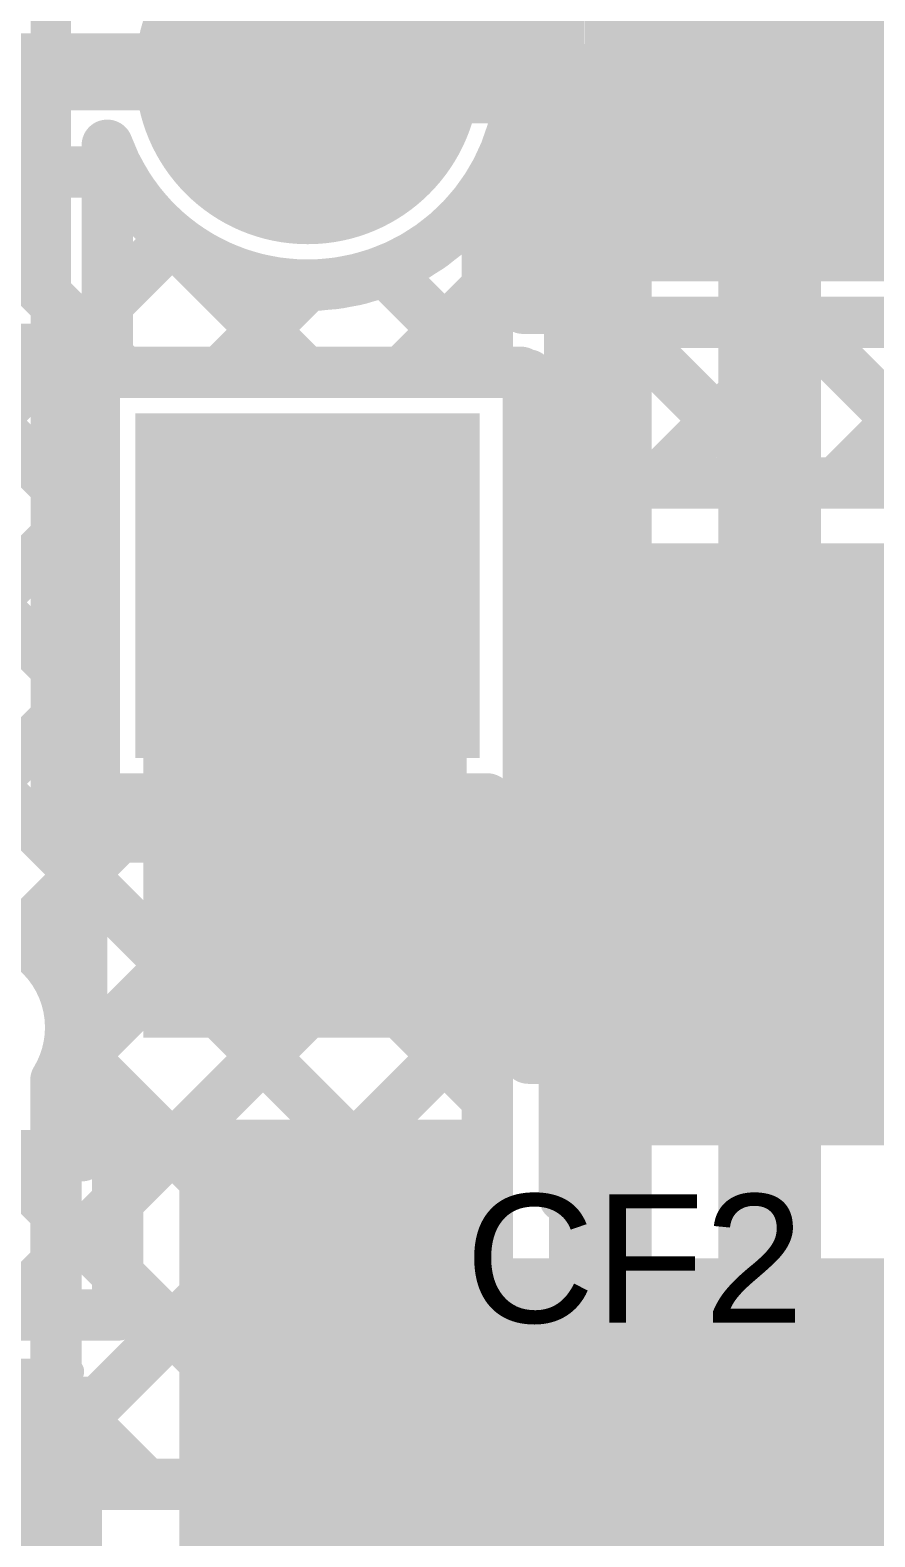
# Model space of a CAD drawing. Header units: millimetres. Extents: x 0.01 to 1.77, y 0.01 to 0.78.
# Drawn here: x 1.229 to 1.3935, y 0.1888 to 0.4821 of the extents above; entities that cross this region are included whole.
import ezdxf

# ---------------------------------------------------------------- set-up
doc = ezdxf.new("R2010")
doc.units = ezdxf.units.MM
doc.header["$MEASUREMENT"] = 0
for name, color, linetype in [('BottomLayer', 5, 'Continuous'), ('BottomOverlay', 54, 'Continuous'), ('BottomSolder', 6, 'Continuous'), ('MultiLayer', 9, 'Continuous'), ('PadHoleLayer', 156, 'Continuous'), ('TopLayer', 1, 'Continuous'), ('TopOverlay', 2, 'Continuous'), ('TopPaste', 8, 'Continuous'), ('TopSolder', 216, 'Continuous'), ('ViaHoleLayer', 16, 'Continuous')]:
    doc.layers.add(name, color=color, linetype=linetype)
doc.styles.add('Arial', font='', dxfattribs={"height": 0.2})
doc.styles.get('Arial').set_extended_font_data('Arial')

# ---------------------------------------------------------------- blocks, each defined once
blk = doc.blocks.new('HDR1X2_B_33')
at = {"layer": 'BottomLayer'}
blk.add_hatch(color=5, dxfattribs=at).paths.add_polyline_path([(-0.02953, 0.02953), (0.02953, 0.02953), (0.02953, -0.02953), (-0.02953, -0.02953)])
h = blk.add_hatch(color=5, dxfattribs=at)
edge = h.paths.add_edge_path()
edge.add_arc((0.1, 0), 0.02953, 0, 360)
at = {"layer": 'BottomSolder'}
blk.add_hatch(color=6, dxfattribs=at).paths.add_polyline_path([(-0.03353, 0.03353), (0.03353, 0.03353), (0.03353, -0.03353), (-0.03353, -0.03353)])
h = blk.add_hatch(color=6, dxfattribs=at)
edge = h.paths.add_edge_path()
edge.add_arc((0.1, 0), 0.03353, 0, 360)
at = {"layer": 'MultiLayer'}
blk.add_hatch(color=9, dxfattribs=at).paths.add_polyline_path([(-0.02953, 0.02953), (0.02953, 0.02953), (0.02953, -0.02953), (-0.02953, -0.02953)])
h = blk.add_hatch(color=9, dxfattribs=at)
edge = h.paths.add_edge_path()
edge.add_arc((0.1, 0), 0.02953, 0, 360)
at = {"layer": 'PadHoleLayer'}
h = blk.add_hatch(color=156, dxfattribs=at)
edge = h.paths.add_edge_path()
edge.add_arc((0, 0), 0.01772, 0, 360)
h = blk.add_hatch(color=156, dxfattribs=at)
edge = h.paths.add_edge_path()
edge.add_arc((0.1, 0), 0.01772, 0, 360)
at = {"layer": 'TopLayer'}
blk.add_hatch(color=1, dxfattribs=at).paths.add_polyline_path([(-0.02953, 0.02953), (0.02953, 0.02953), (0.02953, -0.02953), (-0.02953, -0.02953)])
h = blk.add_hatch(color=1, dxfattribs=at)
edge = h.paths.add_edge_path()
edge.add_arc((0.1, 0), 0.02953, 0, 360)
at = {"layer": 'TopSolder'}
blk.add_hatch(color=216, dxfattribs=at).paths.add_polyline_path([(-0.03353, 0.03353), (0.03353, 0.03353), (0.03353, -0.03353), (-0.03353, -0.03353)])
h = blk.add_hatch(color=216, dxfattribs=at)
edge = h.paths.add_edge_path()
edge.add_arc((0.1, 0), 0.03353, 0, 360)
at = {"layer": 'BottomOverlay', "const_width": 0.00787}
for points in [[(-0.05, 0.05), (0.15, 0.05)], [(-0.05, 0.05), (-0.05, -0.05)], [(0.15, 0.05), (0.15, -0.05)], [(-0.05, -0.05), (0.15, -0.05)]]:
    blk.add_lwpolyline(points, dxfattribs=at)
at = {"layer": 'BottomOverlay', "const_width": 0.00394}
for points in [[(-0.05197, 0.05, 1), (-0.04803, 0.05, 1)], [(-0.05197, 0.05, 1), (-0.04803, 0.05, 1)], [(0.14803, 0.05, 1), (0.15197, 0.05, 1)], [(0.14803, 0.05, 1), (0.15197, 0.05, 1)], [(-0.05197, -0.05, 1), (-0.04803, -0.05, 1)], [(-0.05197, -0.05, 1), (-0.04803, -0.05, 1)], [(0.14803, -0.05, 1), (0.15197, -0.05, 1)], [(0.14803, -0.05, 1), (0.15197, -0.05, 1)]]:
    blk.add_lwpolyline(points, format="xyb", close=True, dxfattribs=at)
blk = doc.blocks.new('SMA_39')
at = {"layer": 'TopLayer'}
for points in [[(-0.12795, 0.03346), (-0.02953, 0.03346), (-0.02953, -0.03346), (-0.12795, -0.03346)], [(0.02953, 0.03346), (0.12795, 0.03346), (0.12795, -0.03346), (0.02953, -0.03346)]]:
    blk.add_hatch(color=1, dxfattribs=at).paths.add_polyline_path(points)
at = {"layer": 'TopPaste'}
for points in [[(-0.12795, 0.03346), (-0.02953, 0.03346), (-0.02953, -0.03346), (-0.12795, -0.03346)], [(0.02953, 0.03346), (0.12795, 0.03346), (0.12795, -0.03346), (0.02953, -0.03346)]]:
    blk.add_hatch(color=8, dxfattribs=at).paths.add_polyline_path(points)
at = {"layer": 'TopSolder'}
for points in [[(-0.13195, 0.03746), (-0.02553, 0.03746), (-0.02553, -0.03746), (-0.13195, -0.03746)], [(0.02553, 0.03746), (0.13195, 0.03746), (0.13195, -0.03746), (0.02553, -0.03746)]]:
    blk.add_hatch(color=216, dxfattribs=at).paths.add_polyline_path(points)
at = {"layer": 'TopOverlay', "const_width": 0.005}
for points in [[(0.08115, -0.05345), (0.08115, -0.03985)], [(0.08115, -0.05345), (-0.10465, -0.05345)]]:
    blk.add_lwpolyline(points, dxfattribs=at)
at = {"layer": 'TopOverlay', "const_width": 0.0025}
for points in [[(0.0799, -0.03985, 1), (0.0824, -0.03985, 1)], [(0.0799, -0.05345, 1), (0.0824, -0.05345, 1)], [(0.0799, -0.05345, 1), (0.0824, -0.05345, 1)]]:
    blk.add_lwpolyline(points, format="xyb", close=True, dxfattribs=at)
blk = doc.blocks.new('C___0603_41')
at = {"layer": 'TopLayer'}
for points in [[(-0.015, 0.0175), (-0.015, -0.0175), (-0.045, -0.0175), (-0.045, 0.0175)], [(0.045, 0.0175), (0.045, -0.0175), (0.015, -0.0175), (0.015, 0.0175)]]:
    blk.add_hatch(color=1, dxfattribs=at).paths.add_polyline_path(points)
at = {"layer": 'TopPaste'}
for points in [[(-0.015, 0.0175), (-0.015, -0.0175), (-0.045, -0.0175), (-0.045, 0.0175)], [(0.045, 0.0175), (0.045, -0.0175), (0.015, -0.0175), (0.015, 0.0175)]]:
    blk.add_hatch(color=8, dxfattribs=at).paths.add_polyline_path(points)
at = {"layer": 'TopSolder'}
for points in [[(-0.01264, 0.01986), (-0.01264, -0.01986), (-0.04736, -0.01986), (-0.04736, 0.01986)], [(0.04736, 0.01986), (0.04736, -0.01986), (0.01264, -0.01986), (0.01264, 0.01986)]]:
    blk.add_hatch(color=216, dxfattribs=at).paths.add_polyline_path(points)
at = {"layer": 'TopOverlay', "const_width": 0.005}
for points in [[(-0.049, 0.021), (-0.018, 0.021)], [(-0.049, -0.021), (-0.049, 0.021)], [(0.018, 0.021), (0.049, 0.021)], [(0.049, -0.021), (0.049, 0.021)], [(-0.049, -0.021), (-0.018, -0.021)], [(0.018, -0.021), (0.049, -0.021)]]:
    blk.add_lwpolyline(points, dxfattribs=at)
at = {"layer": 'TopOverlay', "const_width": 0.0025}
for points in [[(-0.05025, 0.021, 1), (-0.04775, 0.021, 1)], [(-0.05025, 0.021, 1), (-0.04775, 0.021, 1)], [(-0.01925, 0.021, 1), (-0.01675, 0.021, 1)], [(0.01675, 0.021, 1), (0.01925, 0.021, 1)], [(0.04775, 0.021, 1), (0.05025, 0.021, 1)], [(0.04775, 0.021, 1), (0.05025, 0.021, 1)], [(-0.05025, -0.021, 1), (-0.04775, -0.021, 1)], [(-0.05025, -0.021, 1), (-0.04775, -0.021, 1)], [(-0.01925, -0.021, 1), (-0.01675, -0.021, 1)], [(0.01675, -0.021, 1), (0.01925, -0.021, 1)], [(0.04775, -0.021, 1), (0.05025, -0.021, 1)], [(0.04775, -0.021, 1), (0.05025, -0.021, 1)]]:
    blk.add_lwpolyline(points, format="xyb", close=True, dxfattribs=at)
blk = doc.blocks.new('C___0603_42')
at = {"layer": 'TopLayer'}
for points in [[(-0.015, 0.0175), (-0.015, -0.0175), (-0.045, -0.0175), (-0.045, 0.0175)], [(0.045, 0.0175), (0.045, -0.0175), (0.015, -0.0175), (0.015, 0.0175)]]:
    blk.add_hatch(color=1, dxfattribs=at).paths.add_polyline_path(points)
at = {"layer": 'TopPaste'}
for points in [[(-0.015, 0.0175), (-0.015, -0.0175), (-0.045, -0.0175), (-0.045, 0.0175)], [(0.045, 0.0175), (0.045, -0.0175), (0.015, -0.0175), (0.015, 0.0175)]]:
    blk.add_hatch(color=8, dxfattribs=at).paths.add_polyline_path(points)
at = {"layer": 'TopSolder'}
for points in [[(-0.01264, 0.01986), (-0.01264, -0.01986), (-0.04736, -0.01986), (-0.04736, 0.01986)], [(0.04736, 0.01986), (0.04736, -0.01986), (0.01264, -0.01986), (0.01264, 0.01986)]]:
    blk.add_hatch(color=216, dxfattribs=at).paths.add_polyline_path(points)
at = {"layer": 'TopOverlay', "const_width": 0.005}
for points in [[(-0.049, 0.021), (-0.018, 0.021)], [(-0.049, 0.021), (-0.049, -0.021)], [(0.018, 0.021), (0.049, 0.021)], [(0.049, 0.021), (0.049, -0.021)], [(-0.049, -0.021), (-0.018, -0.021)], [(0.018, -0.021), (0.049, -0.021)]]:
    blk.add_lwpolyline(points, dxfattribs=at)
at = {"layer": 'TopOverlay', "const_width": 0.0025}
for points in [[(-0.05025, 0.021, 1), (-0.04775, 0.021, 1)], [(-0.05025, 0.021, 1), (-0.04775, 0.021, 1)], [(-0.01925, 0.021, 1), (-0.01675, 0.021, 1)], [(0.01675, 0.021, 1), (0.01925, 0.021, 1)], [(0.04775, 0.021, 1), (0.05025, 0.021, 1)], [(0.04775, 0.021, 1), (0.05025, 0.021, 1)], [(-0.05025, -0.021, 1), (-0.04775, -0.021, 1)], [(-0.05025, -0.021, 1), (-0.04775, -0.021, 1)], [(-0.01925, -0.021, 1), (-0.01675, -0.021, 1)], [(0.01675, -0.021, 1), (0.01925, -0.021, 1)], [(0.04775, -0.021, 1), (0.05025, -0.021, 1)], [(0.04775, -0.021, 1), (0.05025, -0.021, 1)]]:
    blk.add_lwpolyline(points, format="xyb", close=True, dxfattribs=at)

msp = doc.modelspace()

# ---------------------------------------------------------------- hatches: boundary and pattern name
at = {"layer": 'BottomLayer'}
h = msp.add_hatch(color=5, dxfattribs=at)
edge = h.paths.add_edge_path()
edge.add_arc((1.373, 0.22), 0.01181, 0, 360)
at = {"layer": 'TopLayer'}
for points in [[(1.337, 0.44), (1.42, 0.44), (1.42, 0.688), (1.337, 0.688)], [(1.135, 0.432), (1.232, 0.432), (1.232, 0.476), (1.135, 0.476)], [(1.251, 0.286), (1.314, 0.286), (1.314, 0.403), (1.251, 0.403)], [(1.348, 0.32), (1.466, 0.32), (1.466, 0.382), (1.348, 0.382)], [(1.348, 0.265), (1.441, 0.265), (1.441, 0.349), (1.348, 0.349)], [(1.321, 0.27), (1.258, 0.27), (1.258, 0.178), (1.321, 0.178)], [(1.3, 0.178), (1.41, 0.178), (1.41, 0.243), (1.3, 0.243)], [(1.147, 0.161), (1.243, 0.161), (1.243, 0.22), (1.147, 0.22)]]:
    msp.add_hatch(color=1, dxfattribs=at).paths.add_polyline_path(points)
h = msp.add_hatch(color=1, dxfattribs=at)
edge = h.paths.add_edge_path()
edge.add_arc((1.373, 0.22), 0.01181, 0, 360)
at = {"layer": 'ViaHoleLayer'}
h = msp.add_hatch(color=16, dxfattribs=at)
edge = h.paths.add_edge_path()
edge.add_arc((1.373, 0.22), 0.00591, 0, 360)

# ---------------------------------------------------------------- linework, layer by layer
at = {"layer": 'BottomLayer'}
for points, const_width in [([(1.30789, 0.529), (1.351, 0.48589)], 0.01), ([(1.373, 0.22), (1.373, 0.495)], 0.02), ([(1.34388, 0.48952), (1.351, 0.4824)], 0.01), ([(1.351, 0.4824), (1.351, 0.48589)], 0.01), ([(1.173, 0.474), (1.271, 0.474)], 0.015), ([(1.271, 0.474), (1.277, 0.468)], 0.02), ([(1.283, 0.474), (1.32828, 0.474)], 0.02), ([(1.32828, 0.474), (1.34, 0.46228)], 0.02), ([(1.34, 0.217), (1.34, 0.46228)], 0.02), ([(1.1565, 0.37668), (1.23432, 0.4545)], 0.01), ([(1.18108, 0.4545), (1.24634, 0.4545)], 0.01), ([(1.20824, 0.4545), (1.24721, 0.41553)], 0.01), ([(1.2436, 0.4545), (1.28257, 0.41553)], 0.01), ([(1.17698, 0.4504), (1.24147, 0.38591)], 0.01), ([(1.318, 0.41553), (1.318, 0.45165)], 0.01), ([(1.108, 0.29282), (1.25689, 0.44171)], 0.01), ([(1.29813, 0.43533), (1.31792, 0.41553)], 0.01), ([(1.1593, 0.43273), (1.24147, 0.35056)], 0.01), ([(1.26606, 0.41553), (1.28301, 0.43247)], 0.01), ([(1.30142, 0.41553), (1.318, 0.43211)], 0.01), ([(1.24147, 0.41553), (1.318, 0.41553)], 0.01), ([(1.24147, 0.33247), (1.24147, 0.41553)], 0.01), ([(1.1565, 0.40018), (1.318, 0.23868)], 0.01), ([(1.12253, 0.272), (1.24147, 0.39094)], 0.01), ([(1.15789, 0.272), (1.24147, 0.35558)], 0.01), ([(1.22663, 0.30539), (1.25372, 0.33247)], 0.01), ([(1.234, 0.2774), (1.28907, 0.33247)], 0.01), ([(1.24147, 0.33247), (1.318, 0.33247)], 0.01), ([(1.25956, 0.33247), (1.318, 0.27403)], 0.01), ([(1.29491, 0.33247), (1.318, 0.30939)], 0.01), ([(1.318, 0.22611), (1.318, 0.33247)], 0.01), ([(1.234, 0.24205), (1.318, 0.32605)], 0.01), ([(1.234, 0.20669), (1.318, 0.29069)], 0.01), ([(1.2366, 0.28472), (1.3066, 0.21472)], 0.01), ([(1.234, 0.199), (1.234, 0.27771)], 0.01), ([(1.26166, 0.199), (1.318, 0.25534)], 0.01), ([(1.234, 0.25197), (1.28697, 0.199)], 0.01), ([(1.29089, 0.199), (1.318, 0.22611)], 0.01), ([(1.3, 0.177), (1.34, 0.217)], 0.02), ([(1.27363, 0.06063), (1.416, 0.203)], 0.04), ([(1.234, 0.21661), (1.25161, 0.199)], 0.01), ([(1.3156, 0.16148), (1.35552, 0.2014)], 0.01), ([(1.35539, 0.20128), (1.36221, 0.19447)], 0.01), ([(1.234, 0.199), (1.29089, 0.199)], 0.01), ([(1.31075, 0.14301), (1.36524, 0.19749)], 0.01)]:
    msp.add_lwpolyline(points, dxfattribs=dict(at, const_width=const_width))
for points, const_width in [([(1.3485, 0.48589, 1), (1.3535, 0.48589, 1)], 0.005), ([(1.3485, 0.48589, 1), (1.3535, 0.48589, 1)], 0.005), ([(1.3485, 0.4824, 1), (1.3535, 0.4824, 1)], 0.005), ([(1.3485, 0.4824, 1), (1.3535, 0.4824, 1)], 0.005), ([(1.266, 0.474, 1), (1.276, 0.474, 1)], 0.01), ([(1.26725, 0.474, 1), (1.27475, 0.474, 1)], 0.0075), ([(1.278, 0.474, 1), (1.288, 0.474, 1)], 0.01), ([(1.32328, 0.474, 1), (1.33328, 0.474, 1)], 0.01), ([(1.32328, 0.474, 1), (1.33328, 0.474, 1)], 0.01), ([(1.272, 0.468, 1), (1.282, 0.468, 1)], 0.01), ([(1.335, 0.46228, 1), (1.345, 0.46228, 1)], 0.01), ([(1.335, 0.46228, 1), (1.345, 0.46228, 1)], 0.01), ([(1.23182, 0.4545, 1), (1.23682, 0.4545, 1)], 0.005), ([(1.2411, 0.4545, 1), (1.2461, 0.4545, 1)], 0.005), ([(1.24384, 0.4545, 1), (1.24884, 0.4545, 1)], 0.005), ([(1.24384, 0.4545, 1), (1.24884, 0.4545, 1)], 0.005), ([(1.3155, 0.45165, 1), (1.3205, 0.45165, 1)], 0.005), ([(1.3155, 0.45165, 1), (1.3205, 0.45165, 1)], 0.005), ([(1.25439, 0.44171, 1), (1.25939, 0.44171, 1)], 0.005), ([(1.29563, 0.43533, 1), (1.30063, 0.43533, 1)], 0.005), ([(1.28051, 0.43247, 1), (1.28551, 0.43247, 1)], 0.005), ([(1.3155, 0.43211, 1), (1.3205, 0.43211, 1)], 0.005), ([(1.23897, 0.41553, 1), (1.24397, 0.41553, 1)], 0.005), ([(1.23897, 0.41553, 1), (1.24397, 0.41553, 1)], 0.005), ([(1.24471, 0.41553, 1), (1.24971, 0.41553, 1)], 0.005), ([(1.26356, 0.41553, 1), (1.26856, 0.41553, 1)], 0.005), ([(1.28007, 0.41553, 1), (1.28507, 0.41553, 1)], 0.005), ([(1.29892, 0.41553, 1), (1.30392, 0.41553, 1)], 0.005), ([(1.31542, 0.41553, 1), (1.32042, 0.41553, 1)], 0.005), ([(1.3155, 0.41553, 1), (1.3205, 0.41553, 1)], 0.005), ([(1.3155, 0.41553, 1), (1.3205, 0.41553, 1)], 0.005), ([(1.23897, 0.39094, 1), (1.24397, 0.39094, 1)], 0.005), ([(1.23897, 0.38591, 1), (1.24397, 0.38591, 1)], 0.005), ([(1.23897, 0.35558, 1), (1.24397, 0.35558, 1)], 0.005), ([(1.23897, 0.35056, 1), (1.24397, 0.35056, 1)], 0.005), ([(1.23897, 0.33247, 1), (1.24397, 0.33247, 1)], 0.005), ([(1.23897, 0.33247, 1), (1.24397, 0.33247, 1)], 0.005), ([(1.25122, 0.33247, 1), (1.25622, 0.33247, 1)], 0.005), ([(1.25706, 0.33247, 1), (1.26206, 0.33247, 1)], 0.005), ([(1.28657, 0.33247, 1), (1.29157, 0.33247, 1)], 0.005), ([(1.29241, 0.33247, 1), (1.29741, 0.33247, 1)], 0.005), ([(1.3155, 0.33247, 1), (1.3205, 0.33247, 1)], 0.005), ([(1.3155, 0.33247, 1), (1.3205, 0.33247, 1)], 0.005), ([(1.3155, 0.32605, 1), (1.3205, 0.32605, 1)], 0.005), ([(1.3155, 0.30939, 1), (1.3205, 0.30939, 1)], 0.005), ([(1.22413, 0.30539, 1), (1.22913, 0.30539, 1)], 0.005), ([(1.3155, 0.29069, 1), (1.3205, 0.29069, 1)], 0.005), ([(1.23437, 0.288, 1), (1.23937, 0.288, 1)], 0.005), ([(1.23437, 0.288, 1), (1.23937, 0.288, 1)], 0.005), ([(1.2341, 0.28472, 1), (1.2391, 0.28472, 1)], 0.005), ([(1.2315, 0.27771, 1), (1.2365, 0.27771, 1)], 0.005), ([(1.2315, 0.27771, 1), (1.2365, 0.27771, 1)], 0.005), ([(1.2315, 0.2774, 1), (1.2365, 0.2774, 1)], 0.005), ([(1.3155, 0.27403, 1), (1.3205, 0.27403, 1)], 0.005), ([(1.3155, 0.25534, 1), (1.3205, 0.25534, 1)], 0.005), ([(1.2315, 0.25197, 1), (1.2365, 0.25197, 1)], 0.005), ([(1.2315, 0.24205, 1), (1.2365, 0.24205, 1)], 0.005), ([(1.3155, 0.23868, 1), (1.3205, 0.23868, 1)], 0.005), ([(1.3155, 0.22611, 1), (1.3205, 0.22611, 1)], 0.005), ([(1.3155, 0.22611, 1), (1.3205, 0.22611, 1)], 0.005), ([(1.368, 0.22, 1), (1.378, 0.22, 1)], 0.01), ([(1.335, 0.217, 1), (1.345, 0.217, 1)], 0.01), ([(1.335, 0.217, 1), (1.345, 0.217, 1)], 0.01), ([(1.2315, 0.21661, 1), (1.2365, 0.21661, 1)], 0.005), ([(1.3041, 0.21472, 1), (1.3091, 0.21472, 1)], 0.005), ([(1.2315, 0.20669, 1), (1.2365, 0.20669, 1)], 0.005), ([(1.35289, 0.20128, 1), (1.35789, 0.20128, 1)], 0.005), ([(1.35302, 0.2014, 1), (1.35802, 0.2014, 1)], 0.005), ([(1.35418, 0.20266, 1), (1.35918, 0.20266, 1)], 0.005), ([(1.2315, 0.199, 1), (1.2365, 0.199, 1)], 0.005), ([(1.2315, 0.199, 1), (1.2365, 0.199, 1)], 0.005), ([(1.24911, 0.199, 1), (1.25411, 0.199, 1)], 0.005), ([(1.25916, 0.199, 1), (1.26416, 0.199, 1)], 0.005), ([(1.28447, 0.199, 1), (1.28947, 0.199, 1)], 0.005), ([(1.28839, 0.199, 1), (1.29339, 0.199, 1)], 0.005), ([(1.28839, 0.199, 1), (1.29339, 0.199, 1)], 0.005), ([(1.36274, 0.19749, 1), (1.36774, 0.19749, 1)], 0.005), ([(1.36274, 0.19749, 1), (1.36774, 0.19749, 1)], 0.005), ([(1.35971, 0.19447, 1), (1.36471, 0.19447, 1)], 0.005)]:
    msp.add_lwpolyline(points, format="xyb", close=True, dxfattribs=dict(at, const_width=const_width))
at = {"layer": 'BottomLayer', "const_width": 0.01}
for points in [[(1.318, 0.45165, -0.574051), (1.24634, 0.4545)], [(1.2, 0.27771, -1.317419), (1.23687, 0.288)], [(1.23687, 0.288, -0.136971), (1.234, 0.27771)], [(1.36524, 0.19749, -0.106099), (1.35668, 0.20266)]]:
    msp.add_lwpolyline(points, format="xyb", dxfattribs=at)
at = {"layer": 'TopLayer', "const_width": 0.01}
for points in [[(1.325, 0.428), (1.325, 0.58)], [(1.244, 0.42), (1.244, 0.45973)], [(1.244, 0.4541), (1.28257, 0.41553)], [(1.31767, 0.45114), (1.325, 0.44381)], [(1.31767, 0.45114), (1.325, 0.44381)], [(1.244, 0.42882), (1.25689, 0.44171)], [(1.30142, 0.41553), (1.325, 0.43911)], [(1.29813, 0.43533), (1.31792, 0.41553)], [(1.26606, 0.41553), (1.28301, 0.43247)], [(1.325, 0.428), (1.33954, 0.428)], [(1.326, 0.40476), (1.34651, 0.42527)], [(1.33954, 0.42527), (1.43046, 0.42527)], [(1.34354, 0.42527), (1.37481, 0.394)], [(1.34354, 0.42527), (1.37481, 0.394)], [(1.3506, 0.394), (1.38187, 0.42527)], [(1.3789, 0.42527), (1.41016, 0.394)], [(1.38595, 0.394), (1.41722, 0.42527)], [(1.1572, 0.42), (1.237, 0.42)], [(1.1572, 0.42), (1.237, 0.42)], [(1.22818, 0.413), (1.23518, 0.42)], [(1.237, 0.42), (1.244, 0.42)], [(1.24274, 0.42), (1.24721, 0.41553)], [(1.24147, 0.41553), (1.32453, 0.41553)], [(1.326, 0.282), (1.326, 0.415)], [(1.1572, 0.413), (1.239, 0.413)], [(1.239, 0.274), (1.239, 0.413)], [(1.239, 0.274), (1.239, 0.413)], [(1.326, 0.40745), (1.33945, 0.394)], [(1.336, 0.394), (1.4305, 0.394)], [(1.336, 0.361), (1.336, 0.394)], [(1.326, 0.3694), (1.336, 0.3794)], [(1.326, 0.3721), (1.336, 0.3621)], [(1.336, 0.308), (1.336, 0.361)], [(1.336, 0.308), (1.336, 0.361)], [(1.326, 0.33405), (1.336, 0.34405)], [(1.326, 0.33674), (1.336, 0.32674)], [(1.326, 0.29869), (1.336, 0.30869)], [(1.336, 0.255), (1.336, 0.308)], [(1.326, 0.30139), (1.336, 0.29139)], [(1.326, 0.282), (1.333, 0.282)], [(1.333, 0.255), (1.333, 0.282)], [(1.239, 0.263), (1.239, 0.274)], [(1.239, 0.274), (1.246, 0.274)], [(1.246, 0.232), (1.246, 0.274)], [(1.333, 0.27034), (1.336, 0.27334)], [(1.21335, 0.263), (1.239, 0.263)], [(1.22297, 0.263), (1.246, 0.23997)], [(1.333, 0.25903), (1.336, 0.25603)], [(1.22395, 0.232), (1.246, 0.25405)], [(1.21427, 0.232), (1.246, 0.232)]]:
    msp.add_lwpolyline(points, dxfattribs=at)
for points in [[(1.2439, 0.488, -0.841319), (1.32453, 0.474)], [(1.32453, 0.474, -0.838406), (1.244, 0.45973)]]:
    msp.add_lwpolyline(points, format="xyb", dxfattribs=at)
at = {"layer": 'TopLayer', "const_width": 0.005}
for points in [[(1.32203, 0.474, 1), (1.32703, 0.474, 1)], [(1.32203, 0.474, 1), (1.32703, 0.474, 1)], [(1.2415, 0.45973, 1), (1.2465, 0.45973, 1)], [(1.2415, 0.45973, 1), (1.2465, 0.45973, 1)], [(1.2415, 0.4541, 1), (1.2465, 0.4541, 1)], [(1.31517, 0.45114, 1), (1.32017, 0.45114, 1)], [(1.31517, 0.45114, 1), (1.32017, 0.45114, 1)], [(1.25439, 0.44171, 1), (1.25939, 0.44171, 1)], [(1.3225, 0.44381, 1), (1.3275, 0.44381, 1)], [(1.3225, 0.44381, 1), (1.3275, 0.44381, 1)], [(1.3225, 0.43911, 1), (1.3275, 0.43911, 1)], [(1.29563, 0.43533, 1), (1.30063, 0.43533, 1)], [(1.28051, 0.43247, 1), (1.28551, 0.43247, 1)], [(1.2415, 0.42882, 1), (1.2465, 0.42882, 1)], [(1.3225, 0.428, 1), (1.3275, 0.428, 1)], [(1.3225, 0.428, 1), (1.3275, 0.428, 1)], [(1.33704, 0.428, 1), (1.34204, 0.428, 1)], [(1.33704, 0.42527, 1), (1.34204, 0.42527, 1)], [(1.34104, 0.42527, 1), (1.34604, 0.42527, 1)], [(1.34104, 0.42527, 1), (1.34604, 0.42527, 1)], [(1.34401, 0.42527, 1), (1.34901, 0.42527, 1)], [(1.3764, 0.42527, 1), (1.3814, 0.42527, 1)], [(1.37937, 0.42527, 1), (1.38437, 0.42527, 1)], [(1.23268, 0.42, 1), (1.23768, 0.42, 1)], [(1.2345, 0.42, 1), (1.2395, 0.42, 1)], [(1.2345, 0.42, 1), (1.2395, 0.42, 1)], [(1.2345, 0.42, 1), (1.2395, 0.42, 1)], [(1.24024, 0.42, 1), (1.24524, 0.42, 1)], [(1.2415, 0.42, 1), (1.2465, 0.42, 1)], [(1.2415, 0.42, 1), (1.2465, 0.42, 1)], [(1.23897, 0.41553, 1), (1.24397, 0.41553, 1)], [(1.24471, 0.41553, 1), (1.24971, 0.41553, 1)], [(1.26356, 0.41553, 1), (1.26856, 0.41553, 1)], [(1.28007, 0.41553, 1), (1.28507, 0.41553, 1)], [(1.29892, 0.41553, 1), (1.30392, 0.41553, 1)], [(1.31542, 0.41553, 1), (1.32042, 0.41553, 1)], [(1.32203, 0.41553, 1), (1.32703, 0.41553, 1)], [(1.3235, 0.415, 1), (1.3285, 0.415, 1)], [(1.22568, 0.413, 1), (1.23068, 0.413, 1)], [(1.2365, 0.413, 1), (1.2415, 0.413, 1)], [(1.2365, 0.413, 1), (1.2415, 0.413, 1)], [(1.2365, 0.413, 1), (1.2415, 0.413, 1)], [(1.3235, 0.40745, 1), (1.3285, 0.40745, 1)], [(1.3235, 0.40476, 1), (1.3285, 0.40476, 1)], [(1.3335, 0.394, 1), (1.3385, 0.394, 1)], [(1.3335, 0.394, 1), (1.3385, 0.394, 1)], [(1.33695, 0.394, 1), (1.34195, 0.394, 1)], [(1.3481, 0.394, 1), (1.3531, 0.394, 1)], [(1.37231, 0.394, 1), (1.37731, 0.394, 1)], [(1.37231, 0.394, 1), (1.37731, 0.394, 1)], [(1.38345, 0.394, 1), (1.38845, 0.394, 1)], [(1.3335, 0.3794, 1), (1.3385, 0.3794, 1)], [(1.3235, 0.3721, 1), (1.3285, 0.3721, 1)], [(1.3235, 0.3694, 1), (1.3285, 0.3694, 1)], [(1.3335, 0.3621, 1), (1.3385, 0.3621, 1)], [(1.3335, 0.361, 1), (1.3385, 0.361, 1)], [(1.3335, 0.361, 1), (1.3385, 0.361, 1)], [(1.3335, 0.361, 1), (1.3385, 0.361, 1)], [(1.3335, 0.34405, 1), (1.3385, 0.34405, 1)], [(1.3235, 0.33674, 1), (1.3285, 0.33674, 1)], [(1.3235, 0.33405, 1), (1.3285, 0.33405, 1)], [(1.3335, 0.32674, 1), (1.3385, 0.32674, 1)], [(1.3335, 0.30869, 1), (1.3385, 0.30869, 1)], [(1.3335, 0.308, 1), (1.3385, 0.308, 1)], [(1.3335, 0.308, 1), (1.3385, 0.308, 1)], [(1.3335, 0.308, 1), (1.3385, 0.308, 1)], [(1.3235, 0.30139, 1), (1.3285, 0.30139, 1)], [(1.3235, 0.29869, 1), (1.3285, 0.29869, 1)], [(1.3335, 0.29139, 1), (1.3385, 0.29139, 1)], [(1.3235, 0.282, 1), (1.3285, 0.282, 1)], [(1.3235, 0.282, 1), (1.3285, 0.282, 1)], [(1.3305, 0.282, 1), (1.3355, 0.282, 1)], [(1.3305, 0.282, 1), (1.3355, 0.282, 1)], [(1.2365, 0.274, 1), (1.2415, 0.274, 1)], [(1.2365, 0.274, 1), (1.2415, 0.274, 1)], [(1.2365, 0.274, 1), (1.2415, 0.274, 1)], [(1.2365, 0.274, 1), (1.2415, 0.274, 1)], [(1.2435, 0.274, 1), (1.2485, 0.274, 1)], [(1.2435, 0.274, 1), (1.2485, 0.274, 1)], [(1.3335, 0.27334, 1), (1.3385, 0.27334, 1)], [(1.3305, 0.27034, 1), (1.3355, 0.27034, 1)], [(1.2365, 0.263, 1), (1.2415, 0.263, 1)], [(1.2365, 0.263, 1), (1.2415, 0.263, 1)], [(1.3305, 0.25903, 1), (1.3355, 0.25903, 1)], [(1.2435, 0.25405, 1), (1.2485, 0.25405, 1)], [(1.3305, 0.255, 1), (1.3355, 0.255, 1)], [(1.3335, 0.25603, 1), (1.3385, 0.25603, 1)], [(1.3335, 0.255, 1), (1.3385, 0.255, 1)], [(1.2435, 0.23997, 1), (1.2485, 0.23997, 1)], [(1.2435, 0.232, 1), (1.2485, 0.232, 1)], [(1.2435, 0.232, 1), (1.2485, 0.232, 1)]]:
    msp.add_lwpolyline(points, format="xyb", close=True, dxfattribs=at)

# ---------------------------------------------------------------- block references
for name, p, rotation in [('SMA_39', (1.385, 0.40774), 270), ('HDR1X2_B_33', (1.283, 0.374), 90), ('C___0603_42', (1.286, 0.278), 90)]:
    msp.add_blockref(name, p, dxfattribs=dict(rotation=rotation))
msp.add_blockref('C___0603_41', (1.255, 0.2))

# ---------------------------------------------------------------- texts
at = {"layer": 'TopOverlay', "style": 'Arial'}
msp.add_text('CF2', height=0.025, dxfattribs=at).set_placement((1.31368, 0.2305))

doc.saveas('drawing.dxf')
